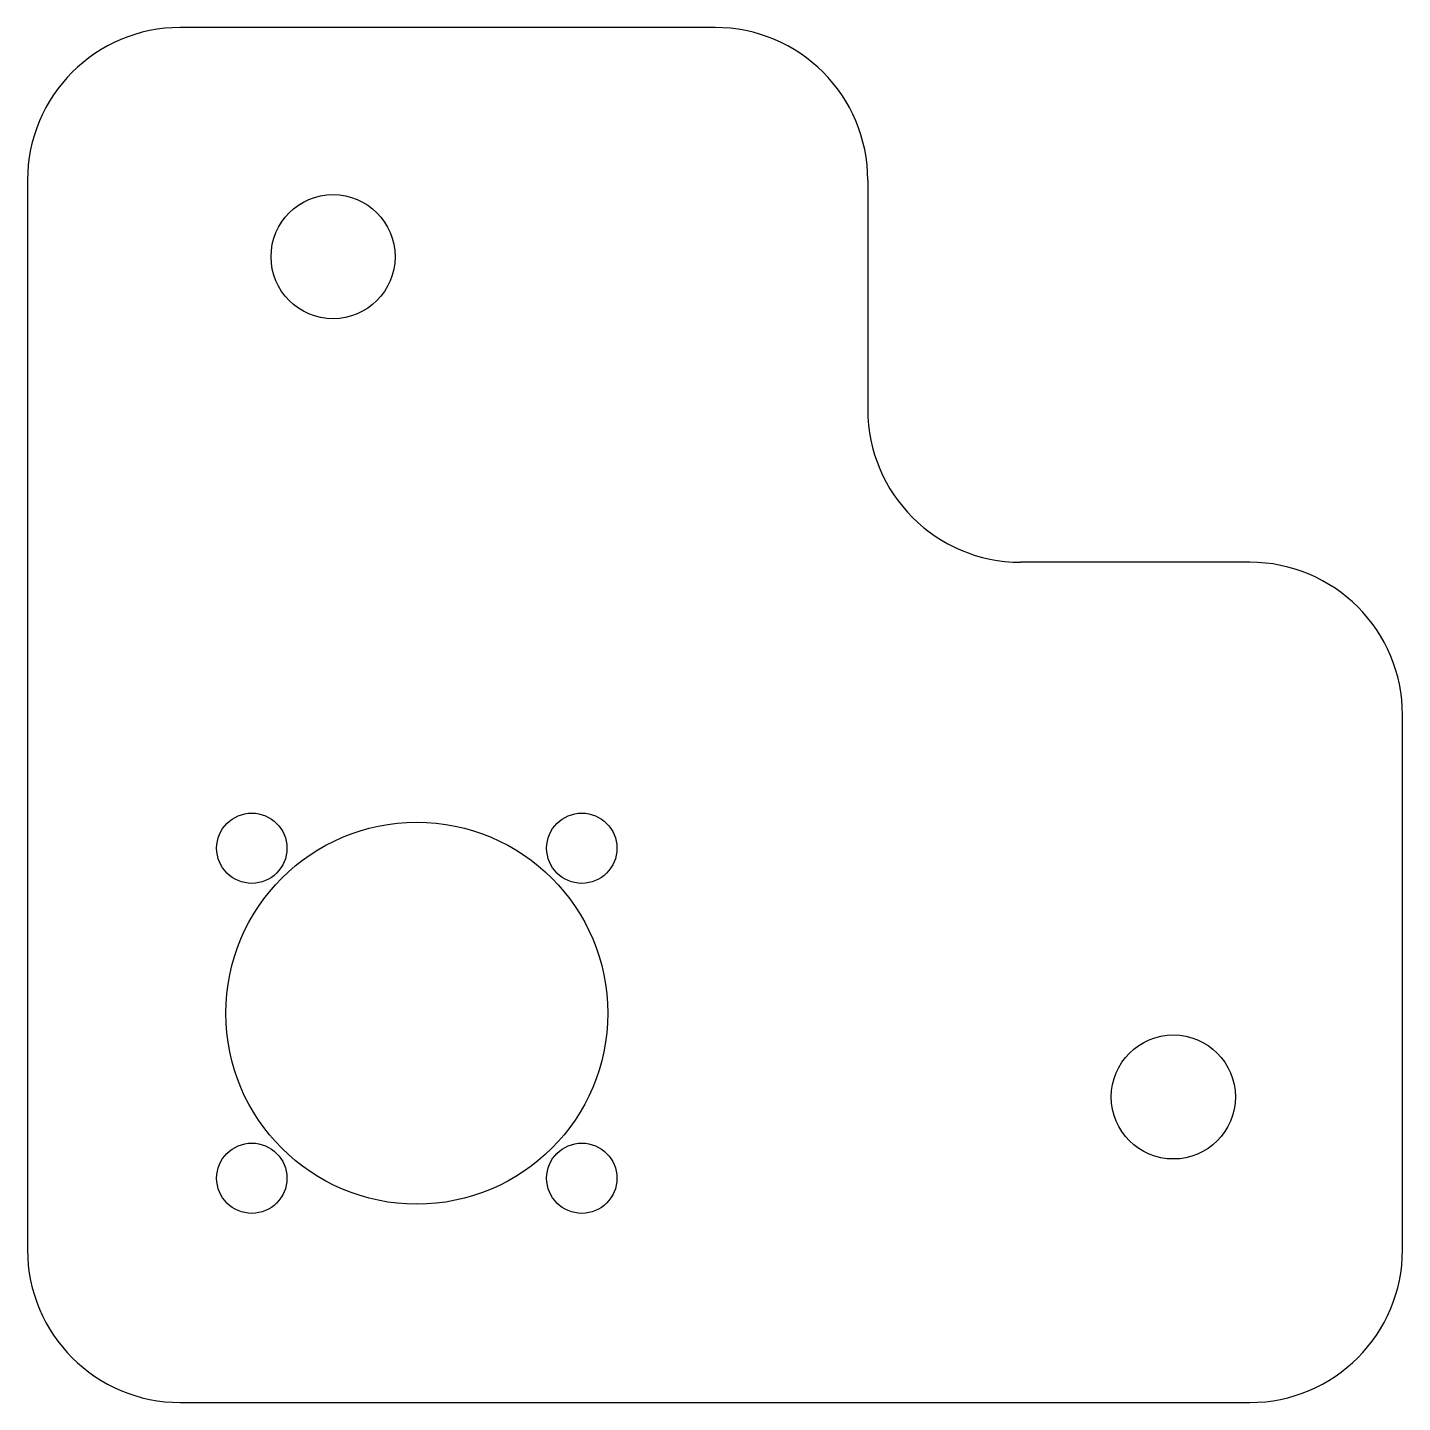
# Model space of a CAD drawing. Header units: inches. Extents: x 0 to 22, y 0 to 17.
# Drawn here: x 16.21 to 18.46, y 6.339 to 8.589 of the extents above; entities that cross this region are included whole.
import ezdxf

# ---------------------------------------------------------------- set-up
doc = ezdxf.new("R2010")
doc.units = ezdxf.units.IN
doc.header["$LTSCALE"] = 1.21
doc.header["$MEASUREMENT"] = 0
doc.layers.get('0').update_dxf_attribs({"linetype": 'CONTINUOUS'})
doc.layers.add('02___PRT_ALL_AXES', color=7, linetype='CONTINUOUS')

msp = doc.modelspace()

# ---------------------------------------------------------------- linework, layer by layer
at = {"color": 7, "linetype": 'CONTINUOUS'}
for p, q in [((17.3355, 8.589), (16.4605, 8.589)), ((16.2105, 8.339), (16.2105, 6.589)), ((17.5855, 8.339), (17.5855, 7.964)), ((18.2105, 7.714), (17.8355, 7.714)), ((18.4605, 6.589), (18.4605, 7.464)), ((16.4605, 6.339), (18.2105, 6.339))]:
    msp.add_line(p, q, dxfattribs=at)
for centre, start, end in [((16.4605, 8.339), 90, 180), ((17.3355, 8.339), 0, 90), ((17.8355, 7.964), 180, 270), ((18.2105, 7.464), 0, 90), ((16.4605, 6.589), 180, 270), ((18.2105, 6.589), 270, 360)]:
    msp.add_arc(centre, 0.25, start, end, dxfattribs=at)
at = {"layer": '02___PRT_ALL_AXES', "color": 7, "linetype": 'CONTINUOUS'}
for centre, radius in [((16.7105, 8.214), 0.1015), ((16.5775, 7.246), 0.0575), ((17.1175, 7.246), 0.0575), ((16.8475, 6.976), 0.3125), ((18.0855, 6.839), 0.1015), ((16.5775, 6.706), 0.0575), ((17.1175, 6.706), 0.0575)]:
    msp.add_circle(centre, radius, dxfattribs=at)

doc.saveas('drawing.dxf')
